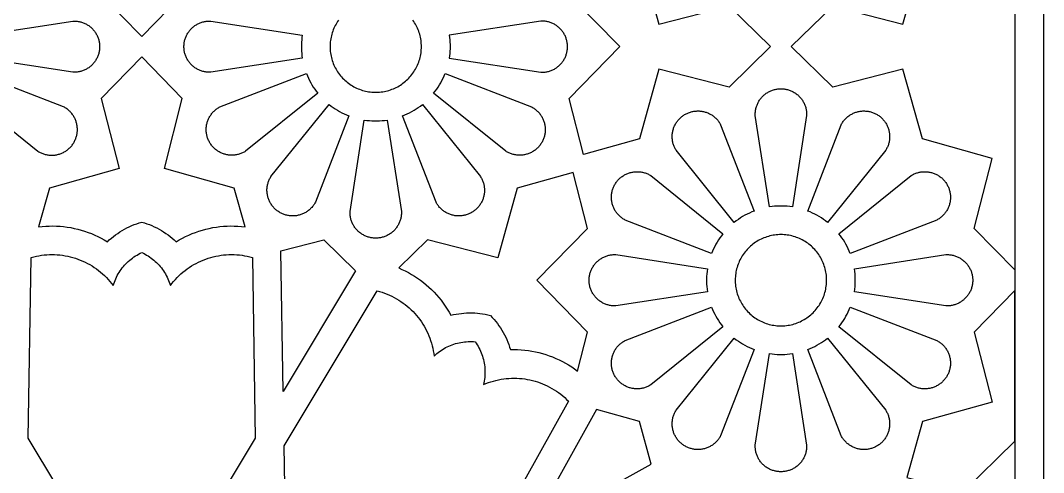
# Model space of a CAD drawing. Extents: x 0 to 1266, y 0 to 1438.
# Drawn here: x 590.9 to 947.8, y 265.8 to 423.7 of the extents above; entities that cross this region are included whole.
import ezdxf

# ---------------------------------------------------------------- set-up
doc = ezdxf.new("R2010")
doc.units = 0
doc.layers.add('Default_Layer', color=1, linetype='CONTINUOUS')

msp = doc.modelspace()

# ---------------------------------------------------------------- linework, layer by layer
at = {"layer": 'Default_Layer'}
for points in [[(318.66, 1338.2), (947.76, 1338.2), (947.76, 100), (318.66, 100), (318.66, 1338.2)], [(328.66, 110), (328.66, 1328.2), (937.76, 1328.2), (937.76, 110), (328.66, 110)], [(937.76, 492.55), (937.76, 336.55), (923.62, 351.02), (929.88, 375.51), (905.55, 382.33), (898.72, 406.67), (874.24, 400.41), (859.76, 414.55), (874.24, 428.69), (898.72, 422.44), (905.55, 446.77), (929.88, 453.59), (923.62, 478.08), (937.76, 492.55)], [(852.56, 414.55), (838.08, 400.41), (813.6, 406.67), (806.77, 382.33), (787.29, 376.87), (782.28, 396.47), (799.94, 414.55), (782.28, 432.63), (787.29, 452.23), (806.77, 446.77), (813.6, 422.44), (838.08, 428.69), (852.56, 414.55)], [(657.24, 405.6), (656.93, 405.59), (656.62, 405.59), (656.32, 405.61), (656.01, 405.63), (655.71, 405.67), (655.4, 405.71), (655.1, 405.77), (654.8, 405.83), (654.5, 405.91), (654.21, 406), (653.92, 406.09), (653.63, 406.2), (653.34, 406.32), (653.06, 406.44), (652.79, 406.58), (652.52, 406.72), (652.25, 406.88), (651.99, 407.04), (651.74, 407.21), (651.49, 407.39), (651.24, 407.58), (651.01, 407.78), (650.78, 407.98), (650.56, 408.19), (650.35, 408.42), (650.14, 408.64), (649.94, 408.88), (649.75, 409.12), (649.57, 409.37), (649.39, 409.62), (649.23, 409.88), (649.07, 410.14), (648.93, 410.41), (648.79, 410.69), (648.66, 410.97), (648.54, 411.25), (648.44, 411.54), (648.34, 411.83), (648.25, 412.12), (648.17, 412.42), (648.1, 412.72), (648.05, 413.02), (648, 413.33), (647.96, 413.63), (647.94, 413.94), (647.92, 414.24), (647.92, 414.55), (647.92, 414.86), (647.94, 415.16), (647.96, 415.47), (648, 415.78), (648.05, 416.08), (648.1, 416.38), (648.17, 416.68), (648.25, 416.98), (648.34, 417.27), (648.44, 417.56), (648.54, 417.85), (648.66, 418.13), (648.79, 418.41), (648.93, 418.69), (649.07, 418.96), (649.23, 419.22), (649.39, 419.48), (649.57, 419.74), (649.75, 419.98), (649.94, 420.22), (650.14, 420.46), (650.35, 420.69), (650.56, 420.91), (650.78, 421.12), (651.01, 421.32), (651.24, 421.52), (651.49, 421.71), (651.74, 421.89), (651.99, 422.06), (652.25, 422.23), (652.52, 422.38), (652.79, 422.53), (653.06, 422.66), (653.34, 422.79), (653.63, 422.9), (653.92, 423.01), (654.21, 423.11), (654.5, 423.19), (654.8, 423.27), (655.1, 423.33), (655.4, 423.39), (655.71, 423.44), (656.01, 423.47), (656.32, 423.5), (656.62, 423.51), (656.93, 423.51), (657.24, 423.51), (689.18, 418.54), (689.07, 417.74), (688.99, 416.95), (688.93, 416.15), (688.89, 415.35), (688.88, 414.55), (688.89, 413.75), (688.93, 412.95), (688.99, 412.15), (689.07, 411.36), (689.18, 410.56), (657.24, 405.6)], [(740.76, 414.55), (740.75, 413.75), (740.71, 412.95), (740.65, 412.15), (740.56, 411.36), (740.45, 410.56), (772.4, 405.6), (772.71, 405.59), (773.01, 405.59), (773.32, 405.61), (773.63, 405.63), (773.93, 405.67), (774.23, 405.71), (774.54, 405.77), (774.84, 405.83), (775.13, 405.91), (775.43, 406), (775.72, 406.09), (776.01, 406.2), (776.29, 406.32), (776.57, 406.44), (776.85, 406.58), (777.12, 406.72), (777.39, 406.88), (777.65, 407.04), (777.9, 407.21), (778.15, 407.39), (778.39, 407.58), (778.63, 407.78), (778.86, 407.98), (779.08, 408.19), (779.29, 408.42), (779.5, 408.64), (779.7, 408.88), (779.89, 409.12), (780.07, 409.37), (780.24, 409.62), (780.41, 409.88), (780.56, 410.14), (780.71, 410.41), (780.85, 410.69), (780.97, 410.97), (781.09, 411.25), (781.2, 411.54), (781.3, 411.83), (781.39, 412.12), (781.46, 412.42), (781.53, 412.72), (781.59, 413.02), (781.64, 413.33), (781.67, 413.63), (781.7, 413.94), (781.72, 414.24), (781.72, 414.55), (781.72, 414.86), (781.7, 415.16), (781.67, 415.47), (781.64, 415.78), (781.59, 416.08), (781.53, 416.38), (781.46, 416.68), (781.39, 416.98), (781.3, 417.27), (781.2, 417.56), (781.09, 417.85), (780.97, 418.13), (780.85, 418.41), (780.71, 418.69), (780.56, 418.96), (780.41, 419.22), (780.24, 419.48), (780.07, 419.74), (779.89, 419.98), (779.7, 420.22), (779.5, 420.46), (779.29, 420.69), (779.08, 420.91), (778.86, 421.12), (778.63, 421.32), (778.39, 421.52), (778.15, 421.71), (777.9, 421.89), (777.65, 422.06), (777.39, 422.23), (777.12, 422.38), (776.85, 422.53), (776.57, 422.66), (776.29, 422.79), (776.01, 422.9), (775.72, 423.01), (775.43, 423.11), (775.13, 423.19), (774.84, 423.27), (774.54, 423.33), (774.23, 423.39), (773.93, 423.44), (773.63, 423.47), (773.32, 423.5), (773.01, 423.51), (772.71, 423.51), (772.4, 423.51), (740.45, 418.54), (740.56, 417.74), (740.65, 416.95), (740.71, 416.15), (740.75, 415.35), (740.76, 414.55)], [(669.23, 351.61), (665.43, 365.16), (641.1, 371.99), (647.35, 396.47), (633.21, 410.95), (619.07, 396.47), (625.33, 371.99), (601, 365.16), (597.2, 351.61), (598.44, 351.75), (599.69, 351.85), (600.94, 351.9), (602.2, 351.91), (603.45, 351.88), (604.7, 351.81), (605.95, 351.69), (607.19, 351.53), (608.43, 351.32), (609.66, 351.08), (610.88, 350.79), (612.08, 350.46), (613.28, 350.09), (614.47, 349.68), (615.64, 349.23), (616.79, 348.74), (617.92, 348.21), (619.04, 347.64), (620.14, 347.03), (621.21, 346.39), (621.89, 347.02), (622.6, 347.63), (623.32, 348.22), (624.06, 348.78), (624.82, 349.32), (625.59, 349.84), (626.39, 350.33), (627.19, 350.79), (628.02, 351.23), (628.85, 351.63), (629.7, 352.02), (630.57, 352.37), (631.44, 352.69), (632.32, 352.99), (633.21, 353.25), (634.11, 352.99), (634.99, 352.69), (635.86, 352.37), (636.72, 352.02), (637.57, 351.63), (638.41, 351.23), (639.23, 350.79), (640.04, 350.33), (640.83, 349.84), (641.61, 349.32), (642.37, 348.78), (643.11, 348.22), (643.83, 347.63), (644.54, 347.02), (645.22, 346.39), (646.29, 347.03), (647.39, 347.64), (648.5, 348.21), (649.64, 348.74), (650.79, 349.23), (651.96, 349.68), (653.15, 350.09), (654.34, 350.46), (655.55, 350.79), (656.77, 351.08), (658, 351.32), (659.24, 351.53), (660.48, 351.69), (661.73, 351.81), (662.98, 351.88), (664.23, 351.91), (665.49, 351.9), (666.74, 351.85), (667.99, 351.75), (669.23, 351.61)], [(690.63, 405.19), (690.96, 404.36), (691.32, 403.55), (691.71, 402.75), (692.13, 401.97), (692.58, 401.2), (693.05, 400.44), (693.54, 399.7), (694.07, 398.98), (694.61, 398.28), (669.43, 378.01), (669.16, 377.84), (668.89, 377.69), (668.62, 377.55), (668.34, 377.42), (668.05, 377.29), (667.76, 377.18), (667.47, 377.08), (667.17, 376.98), (666.87, 376.9), (666.57, 376.83), (666.27, 376.77), (665.96, 376.72), (665.65, 376.68), (665.35, 376.65), (665.04, 376.63), (664.73, 376.62), (664.41, 376.62), (664.1, 376.63), (663.79, 376.66), (663.49, 376.69), (663.18, 376.74), (662.87, 376.79), (662.57, 376.86), (662.27, 376.94), (661.97, 377.02), (661.68, 377.12), (661.39, 377.23), (661.1, 377.35), (660.82, 377.48), (660.54, 377.61), (660.26, 377.76), (660, 377.92), (659.73, 378.08), (659.48, 378.26), (659.23, 378.44), (658.98, 378.63), (658.74, 378.83), (658.51, 379.04), (658.29, 379.26), (658.08, 379.48), (657.87, 379.71), (657.67, 379.95), (657.48, 380.19), (657.3, 380.44), (657.12, 380.7), (656.96, 380.97), (656.8, 381.23), (656.66, 381.51), (656.52, 381.79), (656.39, 382.07), (656.28, 382.36), (656.17, 382.65), (656.07, 382.95), (655.99, 383.24), (655.91, 383.55), (655.85, 383.85), (655.79, 384.15), (655.75, 384.46), (655.71, 384.77), (655.69, 385.08), (655.68, 385.39), (655.68, 385.7), (655.69, 386.01), (655.71, 386.32), (655.74, 386.63), (655.78, 386.94), (655.83, 387.24), (655.9, 387.55), (655.97, 387.85), (656.05, 388.15), (656.15, 388.44), (656.25, 388.74), (656.37, 389.03), (656.49, 389.31), (656.62, 389.59), (656.77, 389.86), (656.92, 390.13), (657.08, 390.4), (657.26, 390.66), (657.44, 390.91), (657.62, 391.16), (657.82, 391.4), (658.03, 391.63), (658.24, 391.86), (658.46, 392.07), (658.69, 392.28), (658.93, 392.49), (659.17, 392.68), (659.42, 392.86), (659.67, 393.04), (659.94, 393.21), (660.2, 393.37), (660.47, 393.52), (690.63, 405.19)], [(735.02, 398.28), (735.57, 398.98), (736.09, 399.7), (736.59, 400.44), (737.06, 401.2), (737.5, 401.97), (737.92, 402.75), (738.31, 403.55), (738.68, 404.36), (739.01, 405.19), (769.16, 393.52), (769.43, 393.37), (769.7, 393.21), (769.96, 393.04), (770.22, 392.86), (770.47, 392.68), (770.71, 392.49), (770.95, 392.28), (771.17, 392.07), (771.4, 391.86), (771.61, 391.63), (771.81, 391.4), (772.01, 391.16), (772.2, 390.91), (772.38, 390.66), (772.55, 390.4), (772.71, 390.13), (772.87, 389.86), (773.01, 389.59), (773.15, 389.31), (773.27, 389.03), (773.38, 388.74), (773.49, 388.44), (773.58, 388.15), (773.67, 387.85), (773.74, 387.55), (773.8, 387.24), (773.86, 386.94), (773.9, 386.63), (773.93, 386.32), (773.95, 386.01), (773.96, 385.7), (773.96, 385.39), (773.94, 385.08), (773.92, 384.77), (773.89, 384.46), (773.84, 384.15), (773.79, 383.85), (773.72, 383.55), (773.65, 383.24), (773.56, 382.95), (773.47, 382.65), (773.36, 382.36), (773.24, 382.07), (773.12, 381.79), (772.98, 381.51), (772.83, 381.23), (772.68, 380.97), (772.51, 380.7), (772.34, 380.44), (772.16, 380.19), (771.97, 379.95), (771.77, 379.71), (771.56, 379.48), (771.35, 379.26), (771.12, 379.04), (770.89, 378.83), (770.66, 378.63), (770.41, 378.44), (770.16, 378.26), (769.9, 378.08), (769.64, 377.92), (769.37, 377.76), (769.1, 377.61), (768.82, 377.48), (768.54, 377.35), (768.25, 377.23), (767.96, 377.12), (767.66, 377.02), (767.37, 376.94), (767.07, 376.86), (766.76, 376.79), (766.46, 376.74), (766.15, 376.69), (765.84, 376.66), (765.53, 376.63), (765.22, 376.62), (764.91, 376.62), (764.6, 376.63), (764.29, 376.65), (763.98, 376.68), (763.67, 376.72), (763.37, 376.77), (763.06, 376.83), (762.76, 376.9), (762.46, 376.98), (762.17, 377.08), (761.87, 377.18), (761.58, 377.29), (761.3, 377.42), (761.02, 377.55), (760.74, 377.69), (760.47, 377.84), (760.21, 378.01), (735.02, 398.28)], [(860.15, 358.58), (859.27, 358.7), (858.38, 358.79), (857.49, 358.85), (856.61, 358.88), (855.72, 358.88), (854.83, 358.85), (853.94, 358.79), (853.06, 358.7), (852.17, 358.58), (847.21, 390.53), (847.2, 390.84), (847.2, 391.15), (847.22, 391.46), (847.24, 391.77), (847.28, 392.08), (847.32, 392.38), (847.38, 392.69), (847.45, 392.99), (847.53, 393.29), (847.62, 393.59), (847.71, 393.88), (847.82, 394.17), (847.94, 394.46), (848.07, 394.74), (848.21, 395.02), (848.36, 395.29), (848.51, 395.56), (848.68, 395.82), (848.86, 396.08), (849.04, 396.33), (849.23, 396.57), (849.43, 396.81), (849.64, 397.04), (849.86, 397.26), (850.09, 397.48), (850.32, 397.68), (850.56, 397.88), (850.8, 398.07), (851.05, 398.25), (851.31, 398.42), (851.58, 398.59), (851.85, 398.74), (852.12, 398.89), (852.4, 399.02), (852.68, 399.15), (852.97, 399.26), (853.26, 399.37), (853.56, 399.46), (853.86, 399.55), (854.16, 399.62), (854.46, 399.69), (854.77, 399.74), (855.08, 399.78), (855.39, 399.82), (855.7, 399.84), (856.01, 399.85), (856.32, 399.85), (856.63, 399.84), (856.94, 399.82), (857.24, 399.78), (857.55, 399.74), (857.86, 399.69), (858.16, 399.62), (858.46, 399.55), (858.76, 399.46), (859.06, 399.37), (859.35, 399.26), (859.64, 399.15), (859.92, 399.02), (860.2, 398.89), (860.48, 398.74), (860.75, 398.59), (861.01, 398.42), (861.27, 398.25), (861.52, 398.07), (861.77, 397.88), (862, 397.68), (862.24, 397.48), (862.46, 397.26), (862.68, 397.04), (862.89, 396.81), (863.09, 396.57), (863.28, 396.33), (863.46, 396.08), (863.64, 395.82), (863.81, 395.56), (863.96, 395.29), (864.11, 395.02), (864.25, 394.74), (864.38, 394.46), (864.5, 394.17), (864.61, 393.88), (864.71, 393.59), (864.79, 393.29), (864.87, 392.99), (864.94, 392.69), (865, 392.38), (865.04, 392.08), (865.08, 391.77), (865.1, 391.46), (865.12, 391.15), (865.12, 390.84), (865.12, 390.53), (860.15, 358.58)], [(698.55, 394.34), (699.25, 393.8), (699.97, 393.28), (700.71, 392.78), (701.46, 392.31), (702.23, 391.87), (703.02, 391.45), (703.82, 391.06), (704.63, 390.69), (705.45, 390.36), (693.78, 360.21), (693.63, 359.93), (693.48, 359.67), (693.31, 359.41), (693.13, 359.15), (692.95, 358.9), (692.75, 358.66), (692.55, 358.42), (692.34, 358.19), (692.12, 357.97), (691.9, 357.76), (691.66, 357.55), (691.42, 357.36), (691.18, 357.17), (690.93, 356.99), (690.67, 356.82), (690.4, 356.65), (690.13, 356.5), (689.86, 356.36), (689.58, 356.22), (689.29, 356.1), (689, 355.98), (688.71, 355.88), (688.42, 355.79), (688.12, 355.7), (687.81, 355.63), (687.51, 355.57), (687.2, 355.51), (686.9, 355.47), (686.59, 355.44), (686.28, 355.42), (685.97, 355.41), (685.66, 355.41), (685.35, 355.42), (685.04, 355.45), (684.73, 355.48), (684.42, 355.52), (684.12, 355.58), (683.81, 355.64), (683.51, 355.72), (683.21, 355.81), (682.92, 355.9), (682.63, 356.01), (682.34, 356.13), (682.06, 356.25), (681.78, 356.39), (681.5, 356.53), (681.23, 356.69), (680.97, 356.85), (680.71, 357.03), (680.46, 357.21), (680.22, 357.4), (679.98, 357.6), (679.75, 357.81), (679.52, 358.02), (679.31, 358.25), (679.1, 358.48), (678.9, 358.71), (678.71, 358.96), (678.52, 359.21), (678.35, 359.47), (678.18, 359.73), (678.03, 360), (677.88, 360.27), (677.74, 360.55), (677.62, 360.83), (677.5, 361.12), (677.39, 361.41), (677.29, 361.7), (677.2, 362), (677.13, 362.3), (677.06, 362.61), (677.01, 362.91), (676.96, 363.22), (676.93, 363.53), (676.9, 363.84), (676.89, 364.15), (676.89, 364.46), (676.89, 364.77), (676.91, 365.08), (676.94, 365.39), (676.98, 365.69), (677.03, 366), (677.1, 366.31), (677.17, 366.61), (677.25, 366.91), (677.34, 367.2), (677.45, 367.5), (677.56, 367.78), (677.68, 368.07), (677.82, 368.35), (677.96, 368.63), (678.11, 368.9), (678.27, 369.16), (698.55, 394.34)], [(724.18, 390.36), (725.01, 390.69), (725.82, 391.06), (726.62, 391.45), (727.4, 391.87), (728.17, 392.31), (728.93, 392.78), (729.66, 393.28), (730.39, 393.8), (731.09, 394.34), (751.36, 369.16), (751.53, 368.9), (751.68, 368.63), (751.82, 368.35), (751.95, 368.07), (752.08, 367.78), (752.19, 367.5), (752.29, 367.2), (752.39, 366.91), (752.47, 366.61), (752.54, 366.31), (752.6, 366), (752.65, 365.69), (752.69, 365.39), (752.72, 365.08), (752.74, 364.77), (752.75, 364.46), (752.75, 364.15), (752.73, 363.84), (752.71, 363.53), (752.68, 363.22), (752.63, 362.91), (752.57, 362.61), (752.51, 362.3), (752.43, 362), (752.34, 361.7), (752.25, 361.41), (752.14, 361.12), (752.02, 360.83), (751.89, 360.55), (751.76, 360.27), (751.61, 360), (751.45, 359.73), (751.29, 359.47), (751.11, 359.21), (750.93, 358.96), (750.74, 358.71), (750.54, 358.48), (750.33, 358.25), (750.11, 358.02), (749.89, 357.81), (749.66, 357.6), (749.42, 357.4), (749.18, 357.21), (748.92, 357.03), (748.67, 356.85), (748.4, 356.69), (748.13, 356.53), (747.86, 356.39), (747.58, 356.25), (747.3, 356.13), (747.01, 356.01), (746.72, 355.9), (746.42, 355.81), (746.13, 355.72), (745.82, 355.64), (745.52, 355.58), (745.21, 355.52), (744.91, 355.48), (744.6, 355.45), (744.29, 355.42), (743.98, 355.41), (743.67, 355.41), (743.36, 355.42), (743.05, 355.44), (742.74, 355.47), (742.43, 355.51), (742.13, 355.57), (741.82, 355.63), (741.52, 355.7), (741.22, 355.79), (740.93, 355.88), (740.63, 355.98), (740.34, 356.1), (740.06, 356.22), (739.78, 356.36), (739.5, 356.5), (739.23, 356.65), (738.97, 356.82), (738.71, 356.99), (738.46, 357.17), (738.21, 357.36), (737.97, 357.55), (737.74, 357.76), (737.51, 357.97), (737.3, 358.19), (737.09, 358.42), (736.88, 358.66), (736.69, 358.9), (736.5, 359.15), (736.33, 359.41), (736.16, 359.67), (736, 359.93), (735.85, 360.21), (724.18, 390.36)], [(846.8, 357.14), (845.97, 356.8), (845.16, 356.44), (844.36, 356.05), (843.58, 355.63), (842.81, 355.19), (842.05, 354.72), (841.31, 354.22), (840.59, 353.7), (839.89, 353.15), (819.62, 378.34), (819.45, 378.6), (819.3, 378.87), (819.16, 379.15), (819.03, 379.43), (818.9, 379.71), (818.79, 380), (818.69, 380.29), (818.59, 380.59), (818.51, 380.89), (818.44, 381.19), (818.38, 381.5), (818.33, 381.8), (818.29, 382.11), (818.26, 382.42), (818.24, 382.73), (818.23, 383.04), (818.23, 383.35), (818.24, 383.66), (818.27, 383.97), (818.3, 384.28), (818.35, 384.59), (818.4, 384.89), (818.47, 385.19), (818.55, 385.5), (818.63, 385.79), (818.73, 386.09), (818.84, 386.38), (818.96, 386.67), (819.09, 386.95), (819.22, 387.23), (819.37, 387.5), (819.53, 387.77), (819.69, 388.03), (819.87, 388.29), (820.05, 388.54), (820.24, 388.78), (820.44, 389.02), (820.65, 389.25), (820.87, 389.47), (821.09, 389.69), (821.32, 389.9), (821.56, 390.1), (821.8, 390.29), (822.05, 390.47), (822.31, 390.64), (822.58, 390.81), (822.84, 390.96), (823.12, 391.11), (823.4, 391.24), (823.68, 391.37), (823.97, 391.49), (824.26, 391.59), (824.56, 391.69), (824.85, 391.78), (825.15, 391.85), (825.46, 391.92), (825.76, 391.97), (826.07, 392.02), (826.38, 392.05), (826.69, 392.07), (827, 392.08), (827.31, 392.09), (827.62, 392.08), (827.93, 392.06), (828.24, 392.03), (828.55, 391.98), (828.85, 391.93), (829.16, 391.87), (829.46, 391.8), (829.76, 391.71), (830.05, 391.62), (830.35, 391.51), (830.63, 391.4), (830.92, 391.27), (831.2, 391.14), (831.47, 391), (831.74, 390.84), (832.01, 390.68), (832.27, 390.51), (832.52, 390.33), (832.77, 390.14), (833.01, 389.94), (833.24, 389.74), (833.47, 389.52), (833.68, 389.3), (833.89, 389.07), (834.1, 388.84), (834.29, 388.6), (834.47, 388.35), (834.65, 388.09), (834.82, 387.83), (834.98, 387.56), (835.13, 387.29), (846.8, 357.14)], [(872.43, 353.15), (871.73, 353.7), (871.01, 354.22), (870.27, 354.72), (869.51, 355.19), (868.74, 355.63), (867.96, 356.05), (867.16, 356.44), (866.35, 356.8), (865.53, 357.14), (877.2, 387.29), (877.34, 387.56), (877.5, 387.83), (877.67, 388.09), (877.85, 388.35), (878.03, 388.6), (878.23, 388.84), (878.43, 389.07), (878.64, 389.3), (878.86, 389.52), (879.08, 389.74), (879.31, 389.94), (879.55, 390.14), (879.8, 390.33), (880.05, 390.51), (880.31, 390.68), (880.58, 390.84), (880.85, 391), (881.12, 391.14), (881.4, 391.27), (881.69, 391.4), (881.98, 391.51), (882.27, 391.62), (882.56, 391.71), (882.86, 391.8), (883.16, 391.87), (883.47, 391.93), (883.77, 391.98), (884.08, 392.03), (884.39, 392.06), (884.7, 392.08), (885.01, 392.09), (885.32, 392.08), (885.63, 392.07), (885.94, 392.05), (886.25, 392.02), (886.56, 391.97), (886.86, 391.92), (887.17, 391.85), (887.47, 391.78), (887.77, 391.69), (888.06, 391.59), (888.35, 391.49), (888.64, 391.37), (888.92, 391.24), (889.2, 391.11), (889.48, 390.96), (889.75, 390.81), (890.01, 390.64), (890.27, 390.47), (890.52, 390.29), (890.76, 390.1), (891, 389.9), (891.23, 389.69), (891.46, 389.47), (891.67, 389.25), (891.88, 389.02), (892.08, 388.78), (892.27, 388.54), (892.46, 388.29), (892.63, 388.03), (892.8, 387.77), (892.95, 387.5), (893.1, 387.23), (893.24, 386.95), (893.36, 386.67), (893.48, 386.38), (893.59, 386.09), (893.69, 385.79), (893.77, 385.5), (893.85, 385.19), (893.92, 384.89), (893.97, 384.59), (894.02, 384.28), (894.05, 383.97), (894.08, 383.66), (894.09, 383.35), (894.09, 383.04), (894.08, 382.73), (894.07, 382.42), (894.04, 382.11), (894, 381.8), (893.94, 381.5), (893.88, 381.19), (893.81, 380.89), (893.73, 380.59), (893.63, 380.29), (893.53, 380), (893.42, 379.71), (893.3, 379.43), (893.16, 379.15), (893.02, 378.87), (892.87, 378.6), (892.71, 378.34), (872.43, 353.15)], [(710.83, 388.92), (711.71, 388.8), (712.6, 388.7), (713.48, 388.64), (714.37, 388.61), (715.26, 388.61), (716.15, 388.64), (717.04, 388.7), (717.92, 388.8), (718.8, 388.92), (723.77, 356.97), (723.78, 356.66), (723.78, 356.35), (723.76, 356.04), (723.74, 355.73), (723.7, 355.42), (723.65, 355.11), (723.6, 354.81), (723.53, 354.51), (723.45, 354.21), (723.36, 353.91), (723.26, 353.61), (723.16, 353.32), (723.04, 353.04), (722.91, 352.75), (722.77, 352.48), (722.62, 352.2), (722.46, 351.94), (722.3, 351.67), (722.12, 351.42), (721.94, 351.17), (721.75, 350.92), (721.54, 350.69), (721.34, 350.46), (721.12, 350.24), (720.89, 350.02), (720.66, 349.81), (720.42, 349.62), (720.18, 349.43), (719.93, 349.25), (719.67, 349.07), (719.4, 348.91), (719.13, 348.76), (718.86, 348.61), (718.58, 348.48), (718.3, 348.35), (718.01, 348.23), (717.71, 348.13), (717.42, 348.03), (717.12, 347.95), (716.82, 347.87), (716.52, 347.81), (716.21, 347.76), (715.9, 347.71), (715.59, 347.68), (715.28, 347.66), (714.97, 347.65), (714.66, 347.65), (714.35, 347.66), (714.04, 347.68), (713.73, 347.71), (713.43, 347.76), (713.12, 347.81), (712.82, 347.87), (712.52, 347.95), (712.22, 348.03), (711.92, 348.13), (711.63, 348.23), (711.34, 348.35), (711.06, 348.48), (710.78, 348.61), (710.5, 348.76), (710.23, 348.91), (709.97, 349.07), (709.71, 349.25), (709.46, 349.43), (709.21, 349.62), (708.97, 349.81), (708.74, 350.02), (708.52, 350.24), (708.3, 350.46), (708.09, 350.69), (707.89, 350.92), (707.7, 351.17), (707.51, 351.42), (707.34, 351.67), (707.17, 351.94), (707.01, 352.2), (706.87, 352.48), (706.73, 352.75), (706.6, 353.04), (706.48, 353.32), (706.37, 353.61), (706.27, 353.91), (706.18, 354.21), (706.11, 354.51), (706.04, 354.81), (705.98, 355.11), (705.94, 355.42), (705.9, 355.73), (705.87, 356.04), (705.86, 356.35), (705.86, 356.66), (705.86, 356.97), (710.83, 388.92)], [(785.21, 301.23), (788.7, 314.87), (771.04, 332.95), (788.7, 351.02), (783.69, 370.63), (764.21, 365.16), (757.38, 340.83), (732.9, 347.09), (722.83, 337.25), (723.98, 336.75), (725.11, 336.21), (726.22, 335.63), (727.31, 335.01), (728.38, 334.36), (729.42, 333.67), (730.44, 332.94), (731.44, 332.18), (732.41, 331.39), (733.35, 330.56), (734.26, 329.7), (735.15, 328.81), (736, 327.89), (736.82, 326.94), (737.6, 325.97), (738.36, 324.97), (739.08, 323.94), (739.76, 322.89), (740.4, 321.81), (741.01, 320.72), (741.92, 320.93), (742.83, 321.1), (743.75, 321.25), (744.68, 321.37), (745.6, 321.46), (746.53, 321.52), (747.46, 321.54), (748.4, 321.54), (749.33, 321.51), (750.26, 321.44), (751.18, 321.35), (752.1, 321.22), (753.02, 321.07), (753.94, 320.88), (754.84, 320.66), (755.48, 319.99), (756.1, 319.29), (756.69, 318.57), (757.26, 317.84), (757.81, 317.08), (758.33, 316.31), (758.82, 315.52), (759.29, 314.72), (759.73, 313.9), (760.15, 313.06), (760.54, 312.22), (760.9, 311.36), (761.23, 310.49), (761.53, 309.61), (761.8, 308.72), (763.05, 308.74), (764.31, 308.71), (765.56, 308.65), (766.81, 308.54), (768.05, 308.39), (769.29, 308.2), (770.52, 307.96), (771.74, 307.68), (772.96, 307.36), (774.16, 307), (775.34, 306.6), (776.52, 306.16), (777.67, 305.67), (778.81, 305.15), (779.93, 304.59), (781.03, 303.99), (782.11, 303.36), (783.17, 302.68), (784.2, 301.98), (785.21, 301.23)], [(835.95, 349.22), (835.41, 348.51), (834.89, 347.79), (834.39, 347.06), (833.92, 346.3), (833.48, 345.53), (833.06, 344.75), (832.67, 343.95), (832.3, 343.13), (831.97, 342.31), (801.82, 353.98), (801.54, 354.13), (801.28, 354.29), (801.02, 354.46), (800.76, 354.63), (800.51, 354.82), (800.27, 355.01), (800.03, 355.21), (799.8, 355.42), (799.58, 355.64), (799.37, 355.87), (799.16, 356.1), (798.97, 356.34), (798.78, 356.59), (798.6, 356.84), (798.43, 357.1), (798.26, 357.36), (798.11, 357.63), (797.97, 357.91), (797.83, 358.19), (797.71, 358.47), (797.59, 358.76), (797.49, 359.05), (797.4, 359.35), (797.31, 359.65), (797.24, 359.95), (797.18, 360.25), (797.12, 360.56), (797.08, 360.87), (797.05, 361.18), (797.03, 361.49), (797.02, 361.8), (797.02, 362.11), (797.03, 362.42), (797.06, 362.73), (797.09, 363.04), (797.13, 363.34), (797.19, 363.65), (797.25, 363.95), (797.33, 364.25), (797.42, 364.55), (797.51, 364.85), (797.62, 365.14), (797.74, 365.43), (797.86, 365.71), (798, 365.99), (798.14, 366.26), (798.3, 366.53), (798.46, 366.8), (798.64, 367.05), (798.82, 367.3), (799.01, 367.55), (799.21, 367.79), (799.42, 368.02), (799.63, 368.24), (799.86, 368.46), (800.09, 368.67), (800.32, 368.87), (800.57, 369.06), (800.82, 369.24), (801.08, 369.42), (801.34, 369.58), (801.61, 369.74), (801.88, 369.88), (802.16, 370.02), (802.44, 370.15), (802.73, 370.27), (803.02, 370.38), (803.31, 370.47), (803.61, 370.56), (803.91, 370.64), (804.22, 370.7), (804.52, 370.76), (804.83, 370.8), (805.14, 370.84), (805.45, 370.86), (805.76, 370.88), (806.07, 370.88), (806.38, 370.87), (806.69, 370.85), (807, 370.82), (807.3, 370.78), (807.61, 370.73), (807.92, 370.67), (808.22, 370.6), (808.52, 370.51), (808.81, 370.42), (809.11, 370.32), (809.39, 370.2), (809.68, 370.08), (809.96, 369.95), (810.24, 369.81), (810.51, 369.65), (810.77, 369.49), (835.95, 349.22)], [(880.35, 342.31), (880.02, 343.13), (879.65, 343.95), (879.26, 344.75), (878.85, 345.53), (878.4, 346.3), (877.93, 347.06), (877.43, 347.79), (876.91, 348.51), (876.37, 349.22), (901.55, 369.49), (901.81, 369.65), (902.09, 369.81), (902.36, 369.95), (902.64, 370.08), (902.93, 370.2), (903.22, 370.32), (903.51, 370.42), (903.8, 370.51), (904.1, 370.6), (904.41, 370.67), (904.71, 370.73), (905.02, 370.78), (905.32, 370.82), (905.63, 370.85), (905.94, 370.87), (906.25, 370.88), (906.56, 370.88), (906.87, 370.86), (907.18, 370.84), (907.49, 370.8), (907.8, 370.76), (908.11, 370.7), (908.41, 370.64), (908.71, 370.56), (909.01, 370.47), (909.3, 370.38), (909.59, 370.27), (909.88, 370.15), (910.16, 370.02), (910.44, 369.88), (910.72, 369.74), (910.98, 369.58), (911.25, 369.42), (911.5, 369.24), (911.75, 369.06), (912, 368.87), (912.24, 368.67), (912.47, 368.46), (912.69, 368.24), (912.9, 368.02), (913.11, 367.79), (913.31, 367.55), (913.5, 367.3), (913.68, 367.05), (913.86, 366.8), (914.02, 366.53), (914.18, 366.26), (914.32, 365.99), (914.46, 365.71), (914.59, 365.43), (914.7, 365.14), (914.81, 364.85), (914.9, 364.55), (914.99, 364.25), (915.07, 363.95), (915.13, 363.65), (915.19, 363.34), (915.23, 363.04), (915.26, 362.73), (915.29, 362.42), (915.3, 362.11), (915.3, 361.8), (915.29, 361.49), (915.27, 361.18), (915.24, 360.87), (915.2, 360.56), (915.15, 360.25), (915.08, 359.95), (915.01, 359.65), (914.93, 359.35), (914.83, 359.05), (914.73, 358.76), (914.61, 358.47), (914.49, 358.19), (914.35, 357.91), (914.21, 357.63), (914.06, 357.36), (913.9, 357.1), (913.72, 356.84), (913.54, 356.59), (913.35, 356.34), (913.16, 356.1), (912.95, 355.87), (912.74, 355.64), (912.52, 355.42), (912.29, 355.21), (912.05, 355.01), (911.81, 354.82), (911.56, 354.63), (911.31, 354.46), (911.04, 354.29), (910.78, 354.13), (910.5, 353.98), (880.35, 342.31)], [(681.74, 343.26), (696.74, 347.09), (707.81, 336.27), (682.54, 294.09), (681.74, 343.26)], [(871.6, 336.91), (871.46, 337.44), (871.29, 337.97), (871.11, 338.49), (870.91, 339.01), (870.69, 339.52), (870.45, 340.02), (870.2, 340.51), (869.92, 340.99), (869.64, 341.46), (869.33, 341.93), (869.01, 342.38), (868.68, 342.82), (868.33, 343.25), (867.96, 343.66), (867.58, 344.07), (867.19, 344.46), (866.79, 344.83), (866.37, 345.19), (865.94, 345.54), (865.49, 345.87), (865.04, 346.19), (864.57, 346.49), (864.1, 346.77), (863.61, 347.04), (863.12, 347.29), (862.62, 347.52), (862.11, 347.74), (861.59, 347.93), (861.07, 348.11), (860.54, 348.28), (860, 348.42), (859.46, 348.54), (858.92, 348.65), (858.37, 348.73), (857.83, 348.8), (857.27, 348.85), (856.72, 348.88), (856.17, 348.89), (855.62, 348.88), (855.06, 348.85), (854.51, 348.8), (853.96, 348.74), (853.42, 348.65), (852.87, 348.55), (852.33, 348.42), (851.8, 348.28), (851.27, 348.12), (850.74, 347.94), (850.23, 347.74), (849.72, 347.53), (849.22, 347.3), (848.72, 347.05), (848.24, 346.78), (847.76, 346.5), (847.3, 346.2), (846.84, 345.88), (846.4, 345.55), (845.97, 345.2), (845.55, 344.84), (845.14, 344.47), (844.75, 344.08), (844.37, 343.67), (844, 343.26), (843.65, 342.83), (843.32, 342.39), (843, 341.94), (842.69, 341.48), (842.41, 341), (842.13, 340.52), (841.88, 340.03), (841.64, 339.53), (841.42, 339.02), (841.22, 338.51), (841.04, 337.99), (840.87, 337.46), (840.72, 336.92), (840.59, 336.39), (840.48, 335.84), (840.39, 335.3), (840.32, 334.75), (840.27, 334.2), (840.23, 333.65), (840.22, 333.09), (840.22, 332.54), (840.25, 331.99), (840.29, 331.43), (840.35, 330.88), (840.43, 330.34), (840.53, 329.79), (840.65, 329.25), (840.79, 328.72), (840.95, 328.19), (841.12, 327.66), (841.31, 327.14), (841.52, 326.63), (841.75, 326.13), (842, 325.63), (842.26, 325.14), (842.54, 324.67), (842.83, 324.2), (843.15, 323.74), (843.47, 323.29), (843.82, 322.86), (844.17, 322.44), (844.55, 322.03), (844.93, 321.63), (845.33, 321.25), (845.74, 320.88), (846.17, 320.52), (846.61, 320.19), (847.05, 319.86), (847.51, 319.55), (847.98, 319.26), (848.46, 318.99), (848.95, 318.73), (849.45, 318.49), (849.96, 318.26), (850.47, 318.06), (850.99, 317.87), (851.52, 317.7), (852.05, 317.54), (852.59, 317.41), (853.13, 317.3), (853.67, 317.2), (854.22, 317.12), (854.77, 317.07), (855.32, 317.03), (855.88, 317.01), (856.43, 317.01), (856.98, 317.03), (857.53, 317.06), (858.09, 317.12), (858.63, 317.2), (859.18, 317.29), (859.72, 317.41), (860.26, 317.54), (860.79, 317.69), (861.32, 317.86), (861.84, 318.05), (862.35, 318.26), (862.86, 318.48), (863.35, 318.72), (863.84, 318.98), (864.32, 319.25), (864.79, 319.55), (865.25, 319.85), (865.7, 320.18), (866.14, 320.52), (866.57, 320.87), (866.98, 321.24), (867.38, 321.62), (867.77, 322.02), (868.14, 322.43), (868.5, 322.85), (868.84, 323.28), (869.17, 323.73), (869.48, 324.18), (869.77, 324.65), (870.05, 325.13), (870.32, 325.62), (870.56, 326.11), (870.79, 326.62), (871, 327.13), (871.2, 327.65), (871.37, 328.17), (871.53, 328.7), (871.67, 329.24), (871.78, 329.78), (871.88, 330.32), (871.97, 330.87), (872.03, 331.42), (872.07, 331.97), (872.1, 332.52), (872.1, 333.08), (872.09, 333.63), (872.05, 334.18), (872, 334.73), (871.93, 335.28), (871.84, 335.83), (871.73, 336.37), (871.6, 336.91)], [(671.78, 340.91), (672.8, 277.84), (633.21, 211.77), (593.62, 277.84), (594.65, 340.91), (595.54, 341.14), (596.43, 341.35), (597.33, 341.52), (598.24, 341.66), (599.15, 341.77), (600.07, 341.85), (600.99, 341.9), (601.91, 341.91), (602.82, 341.9), (603.74, 341.85), (604.66, 341.77), (605.57, 341.66), (606.48, 341.51), (607.38, 341.34), (608.27, 341.13), (609.16, 340.9), (610.04, 340.63), (610.91, 340.33), (611.77, 340.01), (612.62, 339.65), (613.45, 339.26), (614.27, 338.85), (615.08, 338.41), (615.86, 337.94), (616.64, 337.44), (617.39, 336.91), (618.13, 336.36), (618.85, 335.79), (619.54, 335.19), (620.22, 334.57), (620.87, 333.92), (621.5, 333.25), (622.11, 332.56), (622.69, 331.85), (623.25, 331.12), (623.44, 331.72), (623.65, 332.31), (623.87, 332.9), (624.12, 333.48), (624.39, 334.04), (624.68, 334.6), (624.98, 335.15), (625.31, 335.69), (625.65, 336.21), (626.01, 336.73), (626.39, 337.23), (626.78, 337.72), (627.19, 338.19), (627.62, 338.65), (628.06, 339.1), (628.52, 339.53), (628.99, 339.94), (629.48, 340.34), (629.98, 340.72), (630.49, 341.09), (631.01, 341.43), (631.55, 341.76), (632.09, 342.07), (632.65, 342.36), (633.21, 342.63), (633.78, 342.36), (634.34, 342.07), (634.88, 341.76), (635.42, 341.43), (635.94, 341.09), (636.45, 340.72), (636.95, 340.34), (637.44, 339.94), (637.91, 339.53), (638.37, 339.1), (638.81, 338.65), (639.24, 338.19), (639.65, 337.72), (640.04, 337.23), (640.42, 336.73), (640.78, 336.21), (641.12, 335.69), (641.45, 335.15), (641.75, 334.6), (642.04, 334.04), (642.31, 333.48), (642.55, 332.9), (642.78, 332.31), (642.99, 331.72), (643.18, 331.12), (643.74, 331.85), (644.32, 332.56), (644.93, 333.25), (645.56, 333.92), (646.21, 334.57), (646.89, 335.19), (647.58, 335.79), (648.3, 336.36), (649.04, 336.91), (649.79, 337.44), (650.56, 337.94), (651.35, 338.41), (652.16, 338.85), (652.98, 339.26), (653.81, 339.65), (654.66, 340.01), (655.52, 340.33), (656.39, 340.63), (657.27, 340.9), (658.15, 341.13), (659.05, 341.34), (659.95, 341.51), (660.86, 341.66), (661.77, 341.77), (662.69, 341.85), (663.6, 341.9), (664.52, 341.91), (665.44, 341.9), (666.36, 341.85), (667.27, 341.77), (668.19, 341.66), (669.09, 341.52), (670, 341.35), (670.89, 341.14), (671.78, 340.91)], [(830.53, 336.93), (830.41, 336.05), (830.31, 335.17), (830.25, 334.28), (830.22, 333.39), (830.22, 332.5), (830.25, 331.61), (830.31, 330.73), (830.41, 329.84), (830.53, 328.96), (798.58, 323.99), (798.27, 323.98), (797.96, 323.99), (797.65, 324), (797.34, 324.03), (797.03, 324.06), (796.72, 324.11), (796.42, 324.17), (796.12, 324.23), (795.82, 324.31), (795.52, 324.4), (795.22, 324.5), (794.93, 324.61), (794.65, 324.73), (794.36, 324.86), (794.09, 325), (793.81, 325.14), (793.55, 325.3), (793.28, 325.47), (793.03, 325.64), (792.78, 325.83), (792.53, 326.02), (792.3, 326.22), (792.07, 326.43), (791.85, 326.65), (791.63, 326.87), (791.42, 327.1), (791.23, 327.34), (791.04, 327.59), (790.86, 327.84), (790.68, 328.1), (790.52, 328.36), (790.37, 328.63), (790.22, 328.91), (790.09, 329.19), (789.96, 329.47), (789.84, 329.76), (789.74, 330.05), (789.64, 330.35), (789.56, 330.64), (789.48, 330.95), (789.42, 331.25), (789.37, 331.56), (789.32, 331.86), (789.29, 332.17), (789.27, 332.48), (789.26, 332.79), (789.26, 333.1), (789.27, 333.41), (789.29, 333.72), (789.32, 334.03), (789.37, 334.34), (789.42, 334.64), (789.48, 334.95), (789.56, 335.25), (789.64, 335.55), (789.74, 335.84), (789.84, 336.14), (789.96, 336.42), (790.09, 336.71), (790.22, 336.99), (790.37, 337.26), (790.52, 337.53), (790.68, 337.8), (790.86, 338.05), (791.04, 338.31), (791.23, 338.55), (791.42, 338.79), (791.63, 339.02), (791.85, 339.25), (792.07, 339.46), (792.3, 339.67), (792.53, 339.87), (792.78, 340.07), (793.03, 340.25), (793.28, 340.43), (793.55, 340.59), (793.81, 340.75), (794.09, 340.9), (794.36, 341.04), (794.65, 341.17), (794.93, 341.28), (795.22, 341.39), (795.52, 341.49), (795.82, 341.58), (796.12, 341.66), (796.42, 341.73), (796.72, 341.78), (797.03, 341.83), (797.34, 341.87), (797.65, 341.89), (797.96, 341.91), (798.27, 341.91), (798.58, 341.9), (830.53, 336.93)], [(881.79, 328.96), (881.92, 329.84), (882.01, 330.73), (882.07, 331.61), (882.1, 332.5), (882.1, 333.39), (882.07, 334.28), (882.01, 335.17), (881.92, 336.05), (881.79, 336.93), (913.74, 341.9), (914.05, 341.91), (914.36, 341.91), (914.67, 341.89), (914.98, 341.87), (915.29, 341.83), (915.6, 341.78), (915.9, 341.73), (916.21, 341.66), (916.51, 341.58), (916.8, 341.49), (917.1, 341.39), (917.39, 341.28), (917.68, 341.17), (917.96, 341.04), (918.24, 340.9), (918.51, 340.75), (918.78, 340.59), (919.04, 340.43), (919.29, 340.25), (919.54, 340.07), (919.79, 339.87), (920.02, 339.67), (920.25, 339.46), (920.48, 339.25), (920.69, 339.02), (920.9, 338.79), (921.09, 338.55), (921.28, 338.31), (921.47, 338.05), (921.64, 337.8), (921.8, 337.53), (921.96, 337.26), (922.1, 336.99), (922.24, 336.71), (922.36, 336.42), (922.48, 336.14), (922.58, 335.84), (922.68, 335.55), (922.76, 335.25), (922.84, 334.95), (922.9, 334.64), (922.95, 334.34), (923, 334.03), (923.03, 333.72), (923.05, 333.41), (923.06, 333.1), (923.06, 332.79), (923.05, 332.48), (923.03, 332.17), (923, 331.86), (922.95, 331.56), (922.9, 331.25), (922.84, 330.95), (922.76, 330.64), (922.68, 330.35), (922.58, 330.05), (922.48, 329.76), (922.36, 329.47), (922.24, 329.19), (922.1, 328.91), (921.96, 328.63), (921.8, 328.36), (921.64, 328.1), (921.47, 327.84), (921.28, 327.59), (921.09, 327.34), (920.9, 327.1), (920.69, 326.87), (920.48, 326.65), (920.25, 326.43), (920.02, 326.22), (919.79, 326.02), (919.54, 325.83), (919.29, 325.64), (919.04, 325.47), (918.78, 325.3), (918.51, 325.14), (918.24, 325), (917.96, 324.86), (917.68, 324.73), (917.39, 324.61), (917.1, 324.5), (916.8, 324.4), (916.51, 324.31), (916.21, 324.23), (915.9, 324.17), (915.6, 324.11), (915.29, 324.06), (914.98, 324.03), (914.67, 324), (914.36, 323.99), (914.05, 323.98), (913.74, 323.99), (881.79, 328.96)], [(937.76, 329.34), (923.62, 314.87), (929.88, 290.39), (905.55, 283.56), (900.08, 264.08), (919.69, 259.07), (937.76, 276.73), (937.76, 329.34)], [(831.97, 323.58), (832.3, 322.76), (832.67, 321.95), (833.06, 321.15), (833.48, 320.36), (833.92, 319.59), (834.39, 318.84), (834.89, 318.1), (835.41, 317.38), (835.95, 316.68), (810.77, 296.4), (810.51, 296.24), (810.24, 296.09), (809.96, 295.95), (809.68, 295.81), (809.39, 295.69), (809.11, 295.58), (808.81, 295.47), (808.52, 295.38), (808.22, 295.3), (807.92, 295.23), (807.61, 295.16), (807.3, 295.11), (807, 295.07), (806.69, 295.04), (806.38, 295.02), (806.07, 295.01), (805.76, 295.02), (805.45, 295.03), (805.14, 295.05), (804.83, 295.09), (804.52, 295.13), (804.22, 295.19), (803.91, 295.26), (803.61, 295.33), (803.31, 295.42), (803.02, 295.52), (802.73, 295.63), (802.44, 295.74), (802.16, 295.87), (801.88, 296.01), (801.61, 296.16), (801.34, 296.31), (801.08, 296.48), (800.82, 296.65), (800.57, 296.84), (800.32, 297.03), (800.09, 297.23), (799.86, 297.44), (799.63, 297.65), (799.42, 297.88), (799.21, 298.11), (799.01, 298.34), (798.82, 298.59), (798.64, 298.84), (798.46, 299.1), (798.3, 299.36), (798.14, 299.63), (798, 299.9), (797.86, 300.18), (797.74, 300.47), (797.62, 300.75), (797.51, 301.05), (797.42, 301.34), (797.33, 301.64), (797.25, 301.94), (797.19, 302.24), (797.13, 302.55), (797.09, 302.86), (797.06, 303.17), (797.03, 303.48), (797.02, 303.79), (797.02, 304.1), (797.03, 304.41), (797.05, 304.72), (797.08, 305.03), (797.12, 305.33), (797.18, 305.64), (797.24, 305.94), (797.31, 306.24), (797.4, 306.54), (797.49, 306.84), (797.59, 307.13), (797.71, 307.42), (797.83, 307.71), (797.97, 307.99), (798.11, 308.26), (798.26, 308.53), (798.43, 308.8), (798.6, 309.05), (798.78, 309.31), (798.97, 309.55), (799.16, 309.79), (799.37, 310.03), (799.58, 310.25), (799.8, 310.47), (800.03, 310.68), (800.27, 310.88), (800.51, 311.07), (800.76, 311.26), (801.02, 311.44), (801.28, 311.6), (801.54, 311.76), (801.82, 311.91), (831.97, 323.58)], [(876.37, 316.68), (876.91, 317.38), (877.43, 318.1), (877.93, 318.84), (878.4, 319.59), (878.85, 320.36), (879.26, 321.15), (879.65, 321.95), (880.02, 322.76), (880.35, 323.58), (910.5, 311.91), (910.78, 311.76), (911.04, 311.6), (911.31, 311.44), (911.56, 311.26), (911.81, 311.07), (912.05, 310.88), (912.29, 310.68), (912.52, 310.47), (912.74, 310.25), (912.95, 310.03), (913.16, 309.79), (913.35, 309.55), (913.54, 309.31), (913.72, 309.05), (913.9, 308.8), (914.06, 308.53), (914.21, 308.26), (914.35, 307.99), (914.49, 307.71), (914.61, 307.42), (914.73, 307.13), (914.83, 306.84), (914.93, 306.54), (915.01, 306.24), (915.08, 305.94), (915.15, 305.64), (915.2, 305.33), (915.24, 305.03), (915.27, 304.72), (915.29, 304.41), (915.3, 304.1), (915.3, 303.79), (915.29, 303.48), (915.26, 303.17), (915.23, 302.86), (915.19, 302.55), (915.13, 302.24), (915.07, 301.94), (914.99, 301.64), (914.9, 301.34), (914.81, 301.05), (914.7, 300.75), (914.59, 300.47), (914.46, 300.18), (914.32, 299.9), (914.18, 299.63), (914.02, 299.36), (913.86, 299.1), (913.68, 298.84), (913.5, 298.59), (913.31, 298.34), (913.11, 298.11), (912.9, 297.88), (912.69, 297.65), (912.47, 297.44), (912.24, 297.23), (912, 297.03), (911.75, 296.84), (911.5, 296.65), (911.25, 296.48), (910.98, 296.31), (910.72, 296.16), (910.44, 296.01), (910.16, 295.87), (909.88, 295.74), (909.59, 295.63), (909.3, 295.52), (909.01, 295.42), (908.71, 295.33), (908.41, 295.26), (908.11, 295.19), (907.8, 295.13), (907.49, 295.09), (907.18, 295.05), (906.87, 295.03), (906.56, 295.02), (906.25, 295.01), (905.94, 295.02), (905.63, 295.04), (905.32, 295.07), (905.02, 295.11), (904.71, 295.16), (904.41, 295.23), (904.1, 295.3), (903.8, 295.38), (903.51, 295.47), (903.22, 295.58), (902.93, 295.69), (902.64, 295.81), (902.36, 295.95), (902.09, 296.09), (901.81, 296.24), (901.55, 296.4), (876.37, 316.68)], [(839.89, 312.74), (840.59, 312.19), (841.31, 311.67), (842.05, 311.18), (842.81, 310.71), (843.58, 310.26), (844.36, 309.84), (845.16, 309.45), (845.97, 309.09), (846.8, 308.75), (835.13, 278.6), (834.98, 278.33), (834.82, 278.06), (834.65, 277.8), (834.47, 277.55), (834.29, 277.3), (834.1, 277.06), (833.89, 276.82), (833.68, 276.59), (833.47, 276.37), (833.24, 276.16), (833.01, 275.95), (832.77, 275.75), (832.52, 275.56), (832.27, 275.38), (832.01, 275.21), (831.74, 275.05), (831.47, 274.9), (831.2, 274.75), (830.92, 274.62), (830.63, 274.49), (830.35, 274.38), (830.05, 274.28), (829.76, 274.18), (829.46, 274.1), (829.16, 274.02), (828.85, 273.96), (828.55, 273.91), (828.24, 273.87), (827.93, 273.84), (827.62, 273.82), (827.31, 273.81), (827, 273.81), (826.69, 273.82), (826.38, 273.84), (826.07, 273.88), (825.76, 273.92), (825.46, 273.98), (825.15, 274.04), (824.85, 274.12), (824.56, 274.2), (824.26, 274.3), (823.97, 274.41), (823.68, 274.52), (823.4, 274.65), (823.12, 274.78), (822.84, 274.93), (822.58, 275.09), (822.31, 275.25), (822.05, 275.42), (821.8, 275.61), (821.56, 275.8), (821.32, 276), (821.09, 276.2), (820.87, 276.42), (820.65, 276.64), (820.44, 276.87), (820.24, 277.11), (820.05, 277.35), (819.87, 277.6), (819.69, 277.86), (819.53, 278.12), (819.37, 278.39), (819.22, 278.67), (819.09, 278.94), (818.96, 279.23), (818.84, 279.51), (818.73, 279.81), (818.63, 280.1), (818.55, 280.4), (818.47, 280.7), (818.4, 281), (818.35, 281.31), (818.3, 281.61), (818.27, 281.92), (818.24, 282.23), (818.23, 282.54), (818.23, 282.85), (818.24, 283.16), (818.26, 283.47), (818.29, 283.78), (818.33, 284.09), (818.38, 284.4), (818.44, 284.7), (818.51, 285), (818.59, 285.3), (818.69, 285.6), (818.79, 285.89), (818.9, 286.18), (819.03, 286.47), (819.16, 286.75), (819.3, 287.02), (819.45, 287.29), (819.62, 287.56), (839.89, 312.74)], [(865.53, 308.75), (866.35, 309.09), (867.16, 309.45), (867.96, 309.84), (868.74, 310.26), (869.51, 310.71), (870.27, 311.18), (871.01, 311.67), (871.73, 312.19), (872.43, 312.74), (892.71, 287.56), (892.87, 287.29), (893.02, 287.02), (893.16, 286.75), (893.3, 286.47), (893.42, 286.18), (893.53, 285.89), (893.63, 285.6), (893.73, 285.3), (893.81, 285), (893.88, 284.7), (893.94, 284.4), (894, 284.09), (894.04, 283.78), (894.07, 283.47), (894.08, 283.16), (894.09, 282.85), (894.09, 282.54), (894.08, 282.23), (894.05, 281.92), (894.02, 281.61), (893.97, 281.31), (893.92, 281), (893.85, 280.7), (893.77, 280.4), (893.69, 280.1), (893.59, 279.81), (893.48, 279.51), (893.36, 279.23), (893.24, 278.94), (893.1, 278.67), (892.95, 278.39), (892.8, 278.12), (892.63, 277.86), (892.46, 277.6), (892.27, 277.35), (892.08, 277.11), (891.88, 276.87), (891.67, 276.64), (891.46, 276.42), (891.23, 276.2), (891, 276), (890.76, 275.8), (890.52, 275.61), (890.27, 275.42), (890.01, 275.25), (889.75, 275.09), (889.48, 274.93), (889.2, 274.78), (888.92, 274.65), (888.64, 274.52), (888.35, 274.41), (888.06, 274.3), (887.77, 274.2), (887.47, 274.12), (887.17, 274.04), (886.86, 273.98), (886.56, 273.92), (886.25, 273.88), (885.94, 273.84), (885.63, 273.82), (885.32, 273.81), (885.01, 273.81), (884.7, 273.82), (884.39, 273.84), (884.08, 273.87), (883.77, 273.91), (883.47, 273.96), (883.16, 274.02), (882.86, 274.1), (882.56, 274.18), (882.27, 274.28), (881.98, 274.38), (881.69, 274.49), (881.4, 274.62), (881.12, 274.75), (880.85, 274.9), (880.58, 275.05), (880.31, 275.21), (880.05, 275.38), (879.8, 275.56), (879.55, 275.75), (879.31, 275.95), (879.08, 276.16), (878.86, 276.37), (878.64, 276.59), (878.43, 276.82), (878.23, 277.06), (878.03, 277.3), (877.85, 277.55), (877.67, 277.8), (877.5, 278.06), (877.34, 278.33), (877.2, 278.6), (865.53, 308.75)], [(852.17, 307.31), (853.06, 307.19), (853.94, 307.1), (854.83, 307.04), (855.72, 307.01), (856.61, 307.01), (857.49, 307.04), (858.38, 307.1), (859.27, 307.19), (860.15, 307.31), (865.12, 275.37), (865.12, 275.06), (865.12, 274.75), (865.1, 274.44), (865.08, 274.13), (865.04, 273.82), (865, 273.51), (864.94, 273.21), (864.87, 272.9), (864.79, 272.6), (864.71, 272.3), (864.61, 272.01), (864.5, 271.72), (864.38, 271.43), (864.25, 271.15), (864.11, 270.87), (863.96, 270.6), (863.81, 270.33), (863.64, 270.07), (863.46, 269.81), (863.28, 269.56), (863.09, 269.32), (862.89, 269.08), (862.68, 268.85), (862.46, 268.63), (862.24, 268.42), (862, 268.21), (861.77, 268.01), (861.52, 267.82), (861.27, 267.64), (861.01, 267.47), (860.75, 267.31), (860.48, 267.15), (860.2, 267.01), (859.92, 266.87), (859.64, 266.75), (859.35, 266.63), (859.06, 266.52), (858.76, 266.43), (858.46, 266.34), (858.16, 266.27), (857.86, 266.21), (857.55, 266.15), (857.24, 266.11), (856.94, 266.08), (856.63, 266.06), (856.32, 266.05), (856.01, 266.05), (855.7, 266.06), (855.39, 266.08), (855.08, 266.11), (854.77, 266.15), (854.46, 266.21), (854.16, 266.27), (853.86, 266.34), (853.56, 266.43), (853.26, 266.52), (852.97, 266.63), (852.68, 266.75), (852.4, 266.87), (852.12, 267.01), (851.85, 267.15), (851.58, 267.31), (851.31, 267.47), (851.05, 267.64), (850.8, 267.82), (850.56, 268.01), (850.32, 268.21), (850.09, 268.42), (849.86, 268.63), (849.64, 268.85), (849.43, 269.08), (849.23, 269.32), (849.04, 269.56), (848.86, 269.81), (848.68, 270.07), (848.51, 270.33), (848.36, 270.6), (848.21, 270.87), (848.07, 271.15), (847.94, 271.43), (847.82, 271.72), (847.71, 272.01), (847.62, 272.3), (847.53, 272.6), (847.45, 272.9), (847.38, 273.21), (847.32, 273.51), (847.28, 273.82), (847.24, 274.13), (847.22, 274.44), (847.2, 274.75), (847.2, 275.06), (847.21, 275.37), (852.17, 307.31)], [(791.87, 287.74), (767.98, 244.77), (810.95, 268.66), (806.77, 283.56), (791.87, 287.74)]]:
    msp.add_lwpolyline(points, close=True, dxfattribs=at)
for points in [[(647.35, 432.63), (633.21, 418.15), (619.07, 432.63)], [(577.24, 418.54), (609.19, 423.51), (609.5, 423.51), (609.8, 423.51), (610.11, 423.5), (610.42, 423.47), (610.72, 423.44), (611.03, 423.39), (611.33, 423.33), (611.63, 423.27), (611.93, 423.19), (612.22, 423.11), (612.51, 423.01), (612.8, 422.9), (613.09, 422.79), (613.37, 422.66), (613.64, 422.53), (613.91, 422.38), (614.18, 422.23), (614.44, 422.06), (614.69, 421.89), (614.94, 421.71), (615.18, 421.52), (615.42, 421.32), (615.65, 421.12), (615.87, 420.91), (616.08, 420.69), (616.29, 420.46), (616.49, 420.22), (616.68, 419.98), (616.86, 419.74), (617.03, 419.48), (617.2, 419.22), (617.35, 418.96), (617.5, 418.69), (617.64, 418.41), (617.77, 418.13), (617.88, 417.85), (617.99, 417.56), (618.09, 417.27), (618.18, 416.98), (618.26, 416.68), (618.32, 416.38), (618.38, 416.08), (618.43, 415.78), (618.47, 415.47), (618.49, 415.16), (618.51, 414.86), (618.51, 414.55), (618.51, 414.55), (618.51, 414.24), (618.49, 413.94), (618.47, 413.63), (618.43, 413.33), (618.38, 413.02), (618.32, 412.72), (618.26, 412.42), (618.18, 412.12), (618.09, 411.83), (617.99, 411.54), (617.88, 411.25), (617.77, 410.97), (617.64, 410.69), (617.5, 410.41), (617.35, 410.14), (617.2, 409.88), (617.03, 409.62), (616.86, 409.37), (616.68, 409.12), (616.49, 408.88), (616.29, 408.64), (616.08, 408.42), (615.87, 408.19), (615.65, 407.98), (615.42, 407.78), (615.18, 407.58), (614.94, 407.39), (614.69, 407.21), (614.44, 407.04), (614.18, 406.88), (613.91, 406.72), (613.64, 406.58), (613.37, 406.44), (613.09, 406.32), (612.8, 406.2), (612.51, 406.09), (612.22, 406), (611.93, 405.91), (611.63, 405.83), (611.33, 405.77), (611.03, 405.71), (610.72, 405.67), (610.42, 405.63), (610.11, 405.61), (609.8, 405.59), (609.5, 405.59), (609.19, 405.6), (577.24, 410.56)], [(701.86, 423.83), (701.54, 423.38), (701.25, 422.92), (700.97, 422.44), (700.7, 421.96), (700.46, 421.47), (700.23, 420.97), (700.01, 420.46), (699.82, 419.95), (699.64, 419.42), (699.48, 418.9), (699.34, 418.37), (699.22, 417.83), (699.11, 417.29), (699.03, 416.75), (698.96, 416.2), (698.91, 415.65), (698.89, 415.1), (698.88, 414.55), (698.88, 414.55), (698.89, 414), (698.91, 413.45), (698.96, 412.9), (699.03, 412.36), (699.11, 411.81), (699.22, 411.27), (699.34, 410.74), (699.48, 410.2), (699.64, 409.68), (699.82, 409.16), (700.01, 408.64), (700.23, 408.13), (700.46, 407.63), (700.7, 407.14), (700.97, 406.66), (701.25, 406.19), (701.54, 405.72), (701.86, 405.27), (702.18, 404.83), (702.53, 404.4), (702.89, 403.98), (703.26, 403.57), (703.64, 403.18), (704.04, 402.8), (704.45, 402.44), (704.88, 402.09), (705.31, 401.75), (705.76, 401.43), (706.22, 401.13), (706.69, 400.84), (707.17, 400.57), (707.65, 400.31), (708.15, 400.07), (708.65, 399.85), (709.17, 399.65), (709.68, 399.46), (710.21, 399.29), (710.74, 399.14), (711.27, 399.01), (711.81, 398.9), (712.35, 398.8), (712.9, 398.73), (713.44, 398.67), (713.99, 398.63), (714.54, 398.61), (715.09, 398.61), (715.64, 398.63), (716.19, 398.67), (716.74, 398.73), (717.28, 398.8), (717.83, 398.9), (718.37, 399.01), (718.9, 399.14), (719.43, 399.29), (719.95, 399.46), (720.47, 399.65), (720.98, 399.85), (721.49, 400.07), (721.98, 400.31), (722.47, 400.57), (722.95, 400.84), (723.42, 401.13), (723.87, 401.43), (724.32, 401.75), (724.76, 402.09), (725.18, 402.44), (725.59, 402.8), (725.99, 403.18), (726.38, 403.57), (726.75, 403.98), (727.11, 404.4), (727.45, 404.83), (727.78, 405.27), (728.09, 405.72), (728.39, 406.19), (728.67, 406.66), (728.93, 407.14), (729.18, 407.63), (729.41, 408.13), (729.62, 408.64), (729.82, 409.16), (730, 409.68), (730.16, 410.2), (730.3, 410.74), (730.42, 411.27), (730.52, 411.81), (730.61, 412.36), (730.67, 412.9), (730.72, 413.45), (730.75, 414), (730.76, 414.55), (730.75, 415.1), (730.72, 415.65), (730.67, 416.2), (730.61, 416.75), (730.52, 417.29), (730.42, 417.83), (730.3, 418.37), (730.16, 418.9), (730, 419.42), (729.82, 419.95), (729.62, 420.46), (729.41, 420.97), (729.18, 421.47), (728.93, 421.96), (728.67, 422.44), (728.39, 422.92), (728.09, 423.38), (727.78, 423.83)], [(571.82, 398.28), (597, 378.01), (597.26, 377.84), (597.53, 377.69), (597.81, 377.55), (598.09, 377.42), (598.38, 377.29), (598.67, 377.18), (598.96, 377.08), (599.25, 376.98), (599.55, 376.9), (599.86, 376.83), (600.16, 376.77), (600.47, 376.72), (600.77, 376.68), (601.08, 376.65), (601.39, 376.63), (601.7, 376.62), (602.01, 376.62), (602.32, 376.63), (602.63, 376.66), (602.94, 376.69), (603.25, 376.74), (603.55, 376.79), (603.86, 376.86), (604.16, 376.94), (604.46, 377.02), (604.75, 377.12), (605.04, 377.23), (605.33, 377.35), (605.61, 377.48), (605.89, 377.61), (606.16, 377.76), (606.43, 377.92), (606.7, 378.08), (606.95, 378.26), (607.2, 378.44), (607.45, 378.63), (607.68, 378.83), (607.91, 379.04), (608.14, 379.26), (608.35, 379.48), (608.56, 379.71), (608.76, 379.95), (608.95, 380.19), (609.13, 380.44), (609.31, 380.7), (609.47, 380.97), (609.63, 381.23), (609.77, 381.51), (609.91, 381.79), (610.03, 382.07), (610.15, 382.36), (610.26, 382.65), (610.35, 382.95), (610.44, 383.24), (610.52, 383.55), (610.58, 383.85), (610.64, 384.15), (610.68, 384.46), (610.71, 384.77), (610.74, 385.08), (610.75, 385.39), (610.75, 385.7), (610.74, 386.01), (610.72, 386.32), (610.69, 386.63), (610.65, 386.94), (610.59, 387.24), (610.53, 387.55), (610.46, 387.85), (610.37, 388.15), (610.28, 388.44), (610.18, 388.74), (610.06, 389.03), (609.94, 389.31), (609.8, 389.59), (609.66, 389.86), (609.51, 390.13), (609.34, 390.4), (609.17, 390.66), (608.99, 390.91), (608.8, 391.16), (608.61, 391.4), (608.4, 391.63), (608.19, 391.86), (607.97, 392.07), (607.74, 392.28), (607.5, 392.49), (607.26, 392.68), (607.01, 392.86), (606.75, 393.04), (606.49, 393.21), (606.23, 393.37), (605.95, 393.52), (575.8, 405.19)], [(684.1, 198.13), (682.85, 275.15), (715.27, 329.26), (716.15, 329.02), (717.03, 328.74), (717.9, 328.44), (718.76, 328.11), (719.6, 327.75), (720.44, 327.36), (721.25, 326.94), (722.06, 326.5), (722.84, 326.02), (723.61, 325.52), (724.37, 325), (725.1, 324.44), (725.82, 323.87), (726.51, 323.26), (727.18, 322.64), (727.83, 321.99), (728.46, 321.32), (729.07, 320.63), (729.65, 319.91), (730.2, 319.18), (730.73, 318.43), (731.23, 317.66), (731.71, 316.87), (732.16, 316.07), (732.58, 315.26), (732.97, 314.42), (733.33, 313.58), (733.67, 312.72), (733.97, 311.86), (734.24, 310.98), (734.49, 310.09), (734.7, 309.2), (734.88, 308.3), (735.03, 307.39), (735.15, 306.48), (735.61, 306.91), (736.09, 307.31), (736.58, 307.71), (737.08, 308.08), (737.59, 308.44), (738.12, 308.78), (738.66, 309.1), (739.21, 309.41), (739.77, 309.69), (740.34, 309.96), (740.92, 310.2), (741.5, 310.43), (742.1, 310.63), (742.7, 310.82), (743.3, 310.98), (743.91, 311.13), (744.53, 311.25), (745.15, 311.35), (745.77, 311.43), (746.4, 311.49), (747.02, 311.53), (747.65, 311.55), (748.28, 311.54), (748.9, 311.51), (749.53, 311.47), (749.89, 310.95), (750.22, 310.42), (750.54, 309.88), (750.84, 309.33), (751.12, 308.76), (751.38, 308.19), (751.62, 307.61), (751.84, 307.03), (752.05, 306.43), (752.23, 305.83), (752.39, 305.22), (752.53, 304.61), (752.64, 303.99), (752.74, 303.37), (752.82, 302.75), (752.87, 302.13), (752.91, 301.5), (752.92, 300.87), (752.91, 300.24), (752.88, 299.62), (752.83, 298.99), (752.75, 298.37), (752.66, 297.75), (752.54, 297.13), (752.4, 296.52), (752.4, 296.52), (753.25, 296.87), (754.11, 297.19), (754.98, 297.49), (755.86, 297.75), (756.75, 297.98), (757.65, 298.18), (758.55, 298.36), (759.46, 298.49), (760.37, 298.6), (761.29, 298.68), (762.21, 298.72), (763.13, 298.74), (764.04, 298.72), (764.96, 298.67), (765.88, 298.58), (766.79, 298.47), (767.7, 298.32), (768.6, 298.15), (769.49, 297.94), (770.38, 297.7), (771.26, 297.43), (772.13, 297.13), (772.98, 296.8), (773.83, 296.44), (774.66, 296.05), (775.48, 295.63), (776.29, 295.19), (777.07, 294.72), (777.84, 294.22), (778.6, 293.69), (779.33, 293.14), (780.05, 292.56), (780.74, 291.96), (781.42, 291.34), (782.07, 290.69), (751.42, 235.56)]]:
    msp.add_lwpolyline(points, dxfattribs=at)

doc.saveas('drawing.dxf')
